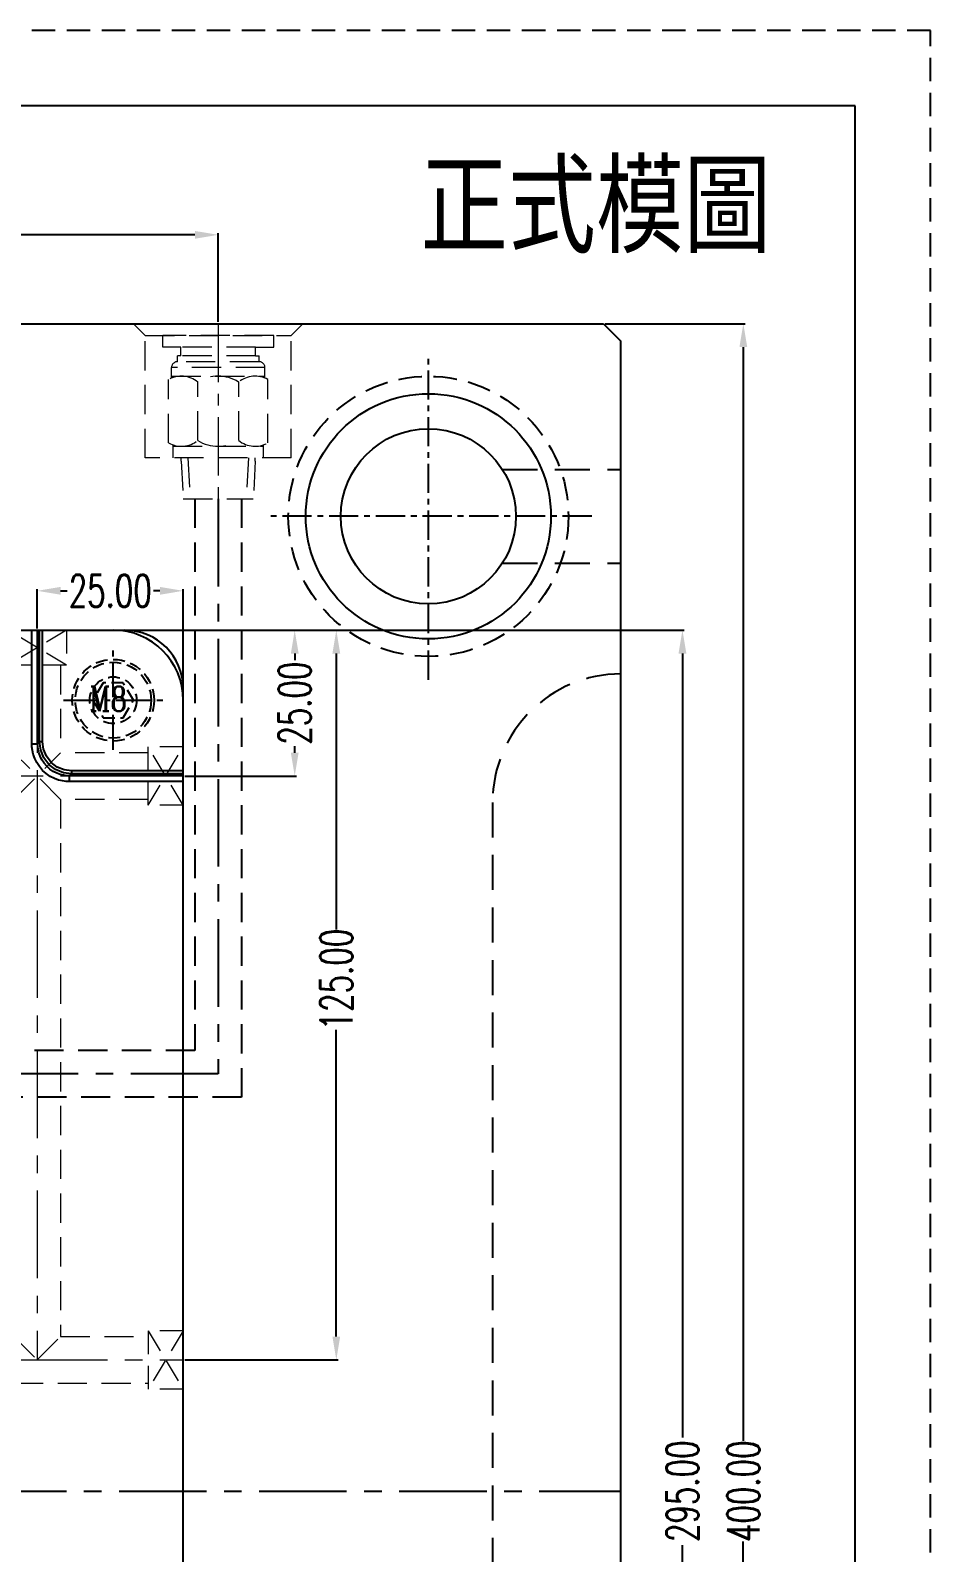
# Model space of a CAD drawing. Header units: millimetres. Extents: x 35888 to 37096, y -21952 to -21097.
# Drawn here: x 36942 to 37096.2, y -21357.9 to -21097.1 of the extents above; entities that cross this region are included whole.
import ezdxf

# ---------------------------------------------------------------- set-up
doc = ezdxf.new("R2010")
doc.units = ezdxf.units.MM
doc.header["$LTSCALE"] = 8
for name, pattern in [('CENTER', [2, 1.25, -0.25, 0.25, -0.25]), ('CENTER2', [1.125, 0.75, -0.125, 0.125, -0.125]), ('DASHED', [0.75, 0.5, -0.25]), ('HIDDEN', [0.375, 0.25, -0.125])]:
    doc.linetypes.add(name, pattern=pattern)
doc.layers.get('DEFPOINTS').update_dxf_attribs({"color": 6})
for name, color, linetype in [('A', 7, 'Continuous'), ('Cav-cor', 30, 'Continuous'), ('cen', 1, 'CENTER'), ('CL', 1, 'Continuous'), ('hidden', 4, 'HIDDEN'), ('SCREW', 52, 'HIDDEN'), ('tg', 7, 'Continuous'), ('wr2', 41, 'DASHED')]:
    doc.layers.add(name, color=color, linetype=linetype)
doc.layers.add('dim', color=3, linetype='Continuous', lineweight=15)
doc.layers.add('WR', color=122, linetype='HIDDEN', lineweight=18)
doc.styles.add('ROMANC', font='RomanC.ttf', dxfattribs={"width": 0.8, "height": 7})
doc.styles.get("Standard").update_dxf_attribs({"font": 'txt.shx', "width": 0.67, "bigfont": 'chineset.shx'})
doc.dimstyles.new('ISO-25', dxfattribs={"dimtxt": 5.5, "dimasz": 4, "dimexe": 0.3, "dimexo": 0.3, "dimtad": 0, "dimzin": 1, "dimdsep": 46, "dimtxsty": 'Standard', "dimcen": 0, "dimclrd": 3, "dimclre": 3, "dimclrt": 7, "dimazin": 0, "dimtfac": 1, "dimtofl": 0, "dimtmove": 0, "dimatfit": 0, "dimfxl": 0, "dimarcsym": 0})

# ---------------------------------------------------------------- blocks, each defined once
blk = doc.blocks.new('*D27253')
at = {"layer": 'DEFPOINTS', "color": 0}
for p in [(37040.19, -21147.37), (37064.15, -21147.37), (37040.19, -21547.37)]:
    blk.add_point(p, dxfattribs=at)
at = {"layer": 'dim', "color": 3, "lineweight": -2}
for p, q in [((37040.49, -21147.37), (37064.45, -21147.37)), ((37064.15, -21151.37), (37064.15, -21338.76)), ((37064.15, -21543.37), (37064.15, -21355.98)), ((37040.49, -21547.37), (37064.45, -21547.37))]:
    blk.add_line(p, q, dxfattribs=at)
at = {"layer": 'dim', "color": 3}
for points in [[(37064.82, -21151.37), (37063.49, -21151.37), (37064.15, -21147.37)], [(37063.49, -21543.37), (37064.82, -21543.37), (37064.15, -21547.37)]]:
    blk.add_solid(points, dxfattribs=at)
at = {"layer": 'dim', "color": 7, "insert": (37064.15, -21347.37), "char_height": 5.5, "attachment_point": 5, "rotation": 90}
blk.add_mtext('400.00', dxfattribs=at)
blk = doc.blocks.new('*D27254')
at = {"layer": 'DEFPOINTS', "color": 0}
for p in [(36956.19, -21199.87), (37053.72, -21199.87), (36956.19, -21494.87)]:
    blk.add_point(p, dxfattribs=at)
at = {"layer": 'dim', "color": 3, "lineweight": -2}
for p, q in [((36956.49, -21199.87), (37054.02, -21199.87)), ((37053.72, -21203.87), (37053.72, -21338.15)), ((37053.72, -21490.87), (37053.72, -21356.59)), ((36956.49, -21494.87), (37054.02, -21494.87))]:
    blk.add_line(p, q, dxfattribs=at)
at = {"layer": 'dim', "color": 3}
for points in [[(37054.39, -21203.87), (37053.05, -21203.87), (37053.72, -21199.87)], [(37053.05, -21490.87), (37054.39, -21490.87), (37053.72, -21494.87)]]:
    blk.add_solid(points, dxfattribs=at)
at = {"layer": 'dim', "color": 7, "insert": (37053.72, -21347.37), "char_height": 5.5, "attachment_point": 5, "rotation": 90}
blk.add_mtext('295.00', dxfattribs=at)
blk = doc.blocks.new('20160824.190002')
at = {"layer": 'SCREW', "linetype": 'CENTER2'}
for p, q in [((0, -8.5), (0, 8.5)), ((-8.5, 0), (8.5, 0))]:
    blk.add_line(p, q, dxfattribs=at)
at = {"layer": 'SCREW'}
blk.add_lwpolyline([(-1.73, 3), (-3.46, 0), (-1.73, -3), (1.73, -3), (3.46, 0), (1.73, 3)], close=True, dxfattribs=at)
for radius in [7, 6.5, 4]:
    blk.add_circle((0, 0), radius, dxfattribs=at)
at = {"layer": 'dim', "style": 'ROMANC', "width": 0.8}
blk.add_text('M8', height=4.186, dxfattribs=at).set_placement((-4.07, -1.86))
blk = doc.blocks.new('*D29426')
at = {"layer": 'DEFPOINTS', "color": 0}
for p in [(36956.49, -21199.87), (36968.19, -21224.87), (36987.29, -21224.87)]:
    blk.add_point(p, dxfattribs=at)
at = {"layer": 'dim', "color": 3, "lineweight": -2}
for p, q in [((36956.79, -21199.87), (36987.59, -21199.87)), ((36987.29, -21203.87), (36987.29, -21204.99)), ((36987.29, -21220.87), (36987.29, -21219.75)), ((36968.49, -21224.87), (36987.59, -21224.87))]:
    blk.add_line(p, q, dxfattribs=at)
at = {"layer": 'dim', "color": 3}
for points in [[(36987.96, -21203.87), (36986.63, -21203.87), (36987.29, -21199.87)], [(36986.63, -21220.87), (36987.96, -21220.87), (36987.29, -21224.87)]]:
    blk.add_solid(points, dxfattribs=at)
at = {"layer": 'dim', "color": 7, "insert": (36987.29, -21212.37), "char_height": 5.5, "attachment_point": 5, "rotation": 90}
blk.add_mtext('25.00', dxfattribs=at)
blk = doc.blocks.new('*D29427')
at = {"layer": 'DEFPOINTS', "color": 0}
for p in [(36943.19, -21193.13), (36943.19, -21199.87), (36968.19, -21211.87)]:
    blk.add_point(p, dxfattribs=at)
at = {"layer": 'dim', "color": 3, "lineweight": -2}
for p, q in [((36943.19, -21199.57), (36943.19, -21192.83)), ((36947.19, -21193.13), (36948.31, -21193.13)), ((36964.19, -21193.13), (36963.07, -21193.13)), ((36968.19, -21211.57), (36968.19, -21192.83))]:
    blk.add_line(p, q, dxfattribs=at)
at = {"layer": 'dim', "color": 3}
for points in [[(36947.19, -21192.46), (36947.19, -21193.8), (36943.19, -21193.13)], [(36964.19, -21193.8), (36964.19, -21192.46), (36968.19, -21193.13)]]:
    blk.add_solid(points, dxfattribs=at)
at = {"layer": 'dim', "color": 7, "insert": (36955.69, -21193.13), "char_height": 5.5, "attachment_point": 5}
blk.add_mtext('25.00', dxfattribs=at)
blk = doc.blocks.new('*D29437')
at = {"layer": 'DEFPOINTS', "color": 0}
for p in [(36956.19, -21199.87), (36968.19, -21324.87), (36994.42, -21324.87)]:
    blk.add_point(p, dxfattribs=at)
at = {"layer": 'dim', "color": 3, "lineweight": -2}
for p, q in [((36956.49, -21199.87), (36994.72, -21199.87)), ((36994.42, -21203.87), (36994.42, -21251.12)), ((36994.42, -21320.87), (36994.42, -21268.33)), ((36968.49, -21324.87), (36994.72, -21324.87))]:
    blk.add_line(p, q, dxfattribs=at)
at = {"layer": 'dim', "color": 3}
for points in [[(36995.08, -21203.87), (36993.75, -21203.87), (36994.42, -21199.87)], [(36993.75, -21320.87), (36995.08, -21320.87), (36994.42, -21324.87)]]:
    blk.add_solid(points, dxfattribs=at)
at = {"layer": 'dim', "color": 7, "insert": (36994.42, -21259.72), "char_height": 5.5, "attachment_point": 5, "rotation": 90}
blk.add_mtext('125.00', dxfattribs=at)
blk = doc.blocks.new('*D29452')
at = {"layer": 'DEFPOINTS', "color": 0}
for p in [(36974.19, -21132.15), (36974.19, -21147.37), (36868.19, -21149.37)]:
    blk.add_point(p, dxfattribs=at)
at = {"layer": 'dim', "color": 3, "lineweight": -2}
for p, q in [((36868.19, -21149.07), (36868.19, -21131.85)), ((36974.19, -21147.07), (36974.19, -21131.85)), ((36872.19, -21132.15), (36912.89, -21132.15)), ((36970.19, -21132.15), (36929.49, -21132.15))]:
    blk.add_line(p, q, dxfattribs=at)
at = {"layer": 'dim', "color": 3}
for points in [[(36872.19, -21131.49), (36872.19, -21132.82), (36868.19, -21132.15)], [(36970.19, -21132.82), (36970.19, -21131.49), (36974.19, -21132.15)]]:
    blk.add_solid(points, dxfattribs=at)
at = {"layer": 'dim', "color": 7, "insert": (36921.19, -21132.15), "char_height": 5.5, "attachment_point": 5}
blk.add_mtext('106.00', dxfattribs=at)
blk = doc.blocks.new('20160905.164151')
at = {"layer": 'WR', "linetype": 'HIDDEN', "ltscale": 2.5}
for p, q in [((-14.5, 0), (14.5, 0)), ((-12.5, -2), (-14.5, 0)), ((12.5, -2), (14.5, 0)), ((-12.5, -2), (12.5, -2)), ((-12.5, -23), (-12.5, -2)), ((9.5, -2), (-9.5, -2)), ((-9.5, -4.01), (-9.5, -2)), ((9.5, -4.01), (9.5, -2)), ((12.5, -23), (12.5, -2)), ((-6.4, -4.01), (-9.5, -4.01)), ((6.4, -4.01), (-6.4, -4.01)), ((-6.4, -5.51), (-6.4, -4.01)), ((6.4, -5.51), (6.4, -4.01)), ((6.4, -4.01), (9.5, -4.01)), ((8, -7.51), (-8, -7.51)), ((-8, -9.33), (-8, -7.51)), ((-6.4, -5.51), (-7, -5.51)), ((-7, -6.51), (-7, -5.51)), ((-6.4, -5.51), (-7, -5.51)), ((7, -6.51), (-7, -6.51)), ((6.4, -5.51), (-6.4, -5.51)), ((6.4, -5.51), (7, -5.51)), ((6.4, -5.51), (7, -5.51)), ((7, -6.51), (7, -5.51)), ((8, -9.33), (8, -7.51)), ((-8.5, -20.43), (-8.5, -9.57)), ((-8, -9), (8, -9)), ((-3.5, -20.01), (-3.5, -9.99)), ((3.5, -20.01), (3.5, -9.99)), ((8.5, -20.43), (8.5, -9.57)), ((-7.75, -23), (-7.75, -20.77)), ((7.75, -23), (7.75, -20.77)), ((12.5, -23), (-12.5, -23)), ((-7.75, -21), (7.75, -21)), ((-6.35, -23.56), (-6.35, -23)), ((-5.19, -23), (-4.82, -30)), ((5.19, -23), (4.82, -30)), ((6.35, -23.56), (6.35, -23)), ((-6.35, -23.56), (-6.01, -30)), ((6.35, -23.56), (6.01, -30)), ((-6.01, -30), (6.01, -30))]:
    blk.add_line(p, q, dxfattribs=at)
at = {"layer": 'WR', "linetype": 'CENTER'}
blk.add_line((0, 0), (0, -30), dxfattribs=at)
at = {"layer": 'WR', "linetype": 'HIDDEN', "ltscale": 2.5}
for centre, radius, start, end in [((-7, -7.51), 1, 90, 180), ((7, -7.51), 1, 0, 90), ((-6.32, -13.47), 4.47, 50.9817, 119.248), ((0, -15.66), 6.66, 58.3016, 121.6984), ((6.32, -13.47), 4.47, 60.752, 129.0183), ((-6.32, -16.53), 4.47, 240.752, 309.0183), ((0, -14.34), 6.66, 238.3016, 301.6984), ((6.32, -16.53), 4.47, 230.9817, 299.248)]:
    blk.add_arc(centre, radius, start, end, dxfattribs=at)

msp = doc.modelspace()

# ---------------------------------------------------------------- linework, layer by layer
for p, q in [((36696.188, -21147.37), (37040.188, -21147.37)), ((37040.188, -21147.37), (37043.188, -21150.37)), ((37043.188, -21544.37), (37043.188, -21150.37))]:
    msp.add_line(p, q)
at = {"color": 8, "linetype": 'HIDDEN', "ltscale": 3}
for p, q in [((37022.876, -21172.37), (37043.188, -21172.37)), ((37022.876, -21188.37), (37043.188, -21188.37)), ((37021.188, -21229.37), (37021.188, -21465.37))]:
    msp.add_line(p, q, dxfattribs=at)
for radius in [21, 15]:
    msp.add_circle((37010.188, -21180.37), radius)
msp.add_arc((37043.188, -21229.37), 22, 90, 180, dxfattribs=at)
at = {"layer": 'A', "linetype": 'DASHED'}
for p, q in [((37096.229, -21097.142), (35887.848, -21097.142)), ((37096.229, -21951.851), (37096.229, -21097.142))]:
    msp.add_line(p, q, dxfattribs=at)
at = {"layer": 'A'}
for p, q in [((37083.322, -21110.049), (35900.755, -21110.049)), ((37083.322, -21938.944), (37083.322, -21110.049))]:
    msp.add_line(p, q, dxfattribs=at)
at = {"layer": 'Cav-cor', "color": 1}
for p, q in [((36778.188, -21199.87), (36958.188, -21199.87)), ((36942.239, -21219.328), (36942.239, -21199.87)), ((36943.237, -21219.328), (36943.237, -21199.87)), ((36943.582, -21218.983), (36943.582, -21199.87)), ((36944.081, -21218.983), (36944.081, -21199.87)), ((36968.188, -21484.87), (36968.188, -21209.87)), ((36942.239, -21219.328), (36943.237, -21219.328)), ((36943.582, -21218.983), (36943.237, -21219.328)), ((36944.081, -21218.983), (36943.582, -21218.983)), ((36949.075, -21224.475), (36948.73, -21224.82)), ((36948.73, -21225.819), (36948.73, -21224.82)), ((36968.188, -21224.82), (36948.73, -21224.82)), ((36968.188, -21225.819), (36948.73, -21225.819)), ((36949.075, -21223.976), (36949.075, -21224.475)), ((36968.188, -21223.976), (36949.075, -21223.976)), ((36968.188, -21224.475), (36949.075, -21224.475))]:
    msp.add_line(p, q, dxfattribs=at)
for points in [[(36948.73, -21225.819), (36948.159, -21225.794), (36947.531, -21225.707), (36946.843, -21225.539), (36946.128, -21225.275), (36945.414, -21224.91), (36944.731, -21224.442), (36944.103, -21223.882), (36943.552, -21223.245), (36943.096, -21222.554), (36942.743, -21221.838), (36942.493, -21221.128), (36942.338, -21220.462), (36942.26, -21219.86), (36942.239, -21219.328)], [(36948.73, -21224.82), (36948.246, -21224.799), (36947.715, -21224.726), (36947.132, -21224.584), (36946.527, -21224.361), (36945.924, -21224.052), (36945.345, -21223.657), (36944.814, -21223.183), (36944.348, -21222.644), (36943.962, -21222.059), (36943.663, -21221.453), (36943.452, -21220.852), (36943.321, -21220.288), (36943.256, -21219.778), (36943.237, -21219.328)], [(36949.075, -21224.475), (36947.653, -21224.288), (36946.328, -21223.74), (36945.19, -21222.867), (36944.317, -21221.729), (36943.769, -21220.405), (36943.582, -21218.983)], [(36949.075, -21223.976), (36947.789, -21223.808), (36946.582, -21223.31), (36945.544, -21222.515), (36944.747, -21221.476), (36944.249, -21220.268), (36944.081, -21218.983)]]:
    msp.add_lwpolyline(points, dxfattribs=at)
for centre, radius in [((36956.188, -21211.87), 12), ((36958.188, -21209.87), 10)]:
    msp.add_arc(centre, radius, 0, 90, dxfattribs=at)
at = {"layer": 'cen', "ltscale": 0.5}
for p, q in [((37010.188, -21208.37), (37010.188, -21152.37)), ((37038.188, -21180.37), (36982.188, -21180.37))]:
    msp.add_line(p, q, dxfattribs=at)
at = {"layer": 'CL', "color": 7, "linetype": 'CENTER', "ltscale": 1.5}
msp.add_line((36693.188, -21347.37), (37043.188, -21347.37), dxfattribs=at)
at = {"layer": 'hidden', "ltscale": 2}
msp.add_circle((37010.188, -21180.37), 24, dxfattribs=at)
at = {"layer": 'WR', "linetype": 'HIDDEN', "ltscale": 2}
for p, q in [((36948.188, -21205.87), (36938.188, -21199.87)), ((36948.188, -21199.87), (36938.188, -21205.87)), ((36948.188, -21199.87), (36938.188, -21199.87)), ((36948.188, -21199.87), (36948.188, -21205.87)), ((36948.188, -21205.87), (36938.188, -21205.87)), ((36962.188, -21229.87), (36962.188, -21219.87)), ((36962.188, -21229.87), (36968.188, -21219.87)), ((36968.188, -21229.87), (36962.188, -21219.87)), ((36968.188, -21219.87), (36962.188, -21219.87)), ((36968.188, -21229.87), (36968.188, -21219.87)), ((36968.188, -21229.87), (36962.188, -21229.87)), ((36962.188, -21319.87), (36962.188, -21329.87)), ((36962.188, -21319.87), (36968.188, -21329.87)), ((36968.188, -21319.87), (36962.188, -21329.87)), ((36968.188, -21319.87), (36962.188, -21319.87)), ((36968.188, -21319.87), (36968.188, -21329.87)), ((36968.188, -21329.87), (36962.188, -21329.87))]:
    msp.add_line(p, q, dxfattribs=at)
at = {"layer": 'WR', "linetype": 'CENTER', "ltscale": 1.5}
for p, q in [((36943.188, -21199.87), (36943.188, -21324.87)), ((36968.188, -21224.87), (36893.188, -21224.87)), ((36868.188, -21324.87), (36968.188, -21324.87))]:
    msp.add_line(p, q, dxfattribs=at)
at = {"layer": 'WR', "linetype": 'HIDDEN', "ltscale": 2.5}
for p, q in [((36947.188, -21205.87), (36947.188, -21220.87)), ((36939.188, -21228.87), (36947.188, -21220.87)), ((36947.188, -21228.87), (36939.188, -21220.87)), ((36962.188, -21220.87), (36947.188, -21220.87)), ((36962.188, -21228.87), (36947.188, -21228.87)), ((36947.188, -21228.87), (36947.188, -21320.87)), ((36939.188, -21320.87), (36943.188, -21324.87)), ((36943.188, -21324.87), (36947.188, -21320.87)), ((36947.188, -21320.87), (36962.188, -21320.87)), ((36864.188, -21328.87), (36962.188, -21328.87))]:
    msp.add_line(p, q, dxfattribs=at)
at = {"layer": 'wr2', "linetype": 'HIDDEN', "ltscale": 2.5}
for p, q in [((36970.188, -21177.37), (36970.188, -21271.87)), ((36978.188, -21177.37), (36978.188, -21279.87)), ((36970.188, -21271.87), (36766.188, -21271.87)), ((36978.188, -21279.87), (36699.188, -21279.87))]:
    msp.add_line(p, q, dxfattribs=at)
at = {"layer": 'wr2', "linetype": 'CENTER', "ltscale": 1.5}
for p, q in [((36974.188, -21177.37), (36974.188, -21275.87)), ((36974.188, -21275.87), (36693.188, -21275.87))]:
    msp.add_line(p, q, dxfattribs=at)

# ---------------------------------------------------------------- block references
at = {"layer": 'SCREW'}
msp.add_blockref('20160824.190002', (36956.188, -21211.87), dxfattribs=at)
at = {"layer": 'WR'}
msp.add_blockref('20160905.164151', (36974.188, -21147.37), dxfattribs=at)

# ---------------------------------------------------------------- texts
at = {"layer": 'tg', "color": 1, "insert": (37008.815, -21120.019), "char_height": 13.77622, "width": 681.77275, "attachment_point": 1, "style": 'ROMANC'}
msp.add_mtext('{\\f細明體|b0|i0|c136|p49;正式模圖}', dxfattribs=at)

# ---------------------------------------------------------------- dimensions: what is measured, and where the dimension line sits
at = {"layer": 'dim'}
for base, p1, p2, angle, picture, middle in [((36974.188, -21132.154), (36868.188, -21149.37), (36974.188, -21147.37), 180, '*D29452', (36921.188, -21132.154)), ((37053.72, -21199.87), (36956.188, -21494.87), (36956.188, -21199.87), 90, '*D27254', (37053.72, -21347.37))]:
    dim = msp.add_linear_dim(base=base, p1=p1, p2=p2, angle=angle, dimstyle='ISO-25', dxfattribs=at)
    dim.commit()
    dim.dimension.update_dxf_attribs({"geometry": picture, "text_midpoint": middle})
for base, p1, p2, picture, middle in [((37064.154, -21147.37), (37040.188, -21547.37), (37040.188, -21147.37), '*D27253', (37064.154, -21347.37)), ((36994.417, -21324.87), (36956.188, -21199.87), (36968.188, -21324.87), '*D29437', (36994.417, -21259.725)), ((36987.292, -21224.87), (36956.488, -21199.87), (36968.188, -21224.87), '*D29426', (36987.292, -21212.37))]:
    dim = msp.add_linear_dim(base=base, p1=p1, p2=p2, angle=90, dimstyle='ISO-25', dxfattribs=at)
    dim.commit()
    dim.dimension.update_dxf_attribs({"geometry": picture, "text_midpoint": middle, "dimtype": 160})
dim = msp.add_linear_dim(base=(36943.188, -21193.129), p1=(36968.188, -21211.87), p2=(36943.188, -21199.87), dimstyle='ISO-25', dxfattribs=at)
dim.commit()
dim.dimension.update_dxf_attribs({"geometry": '*D29427', "text_midpoint": (36955.688, -21193.129)})

doc.saveas('drawing.dxf')
